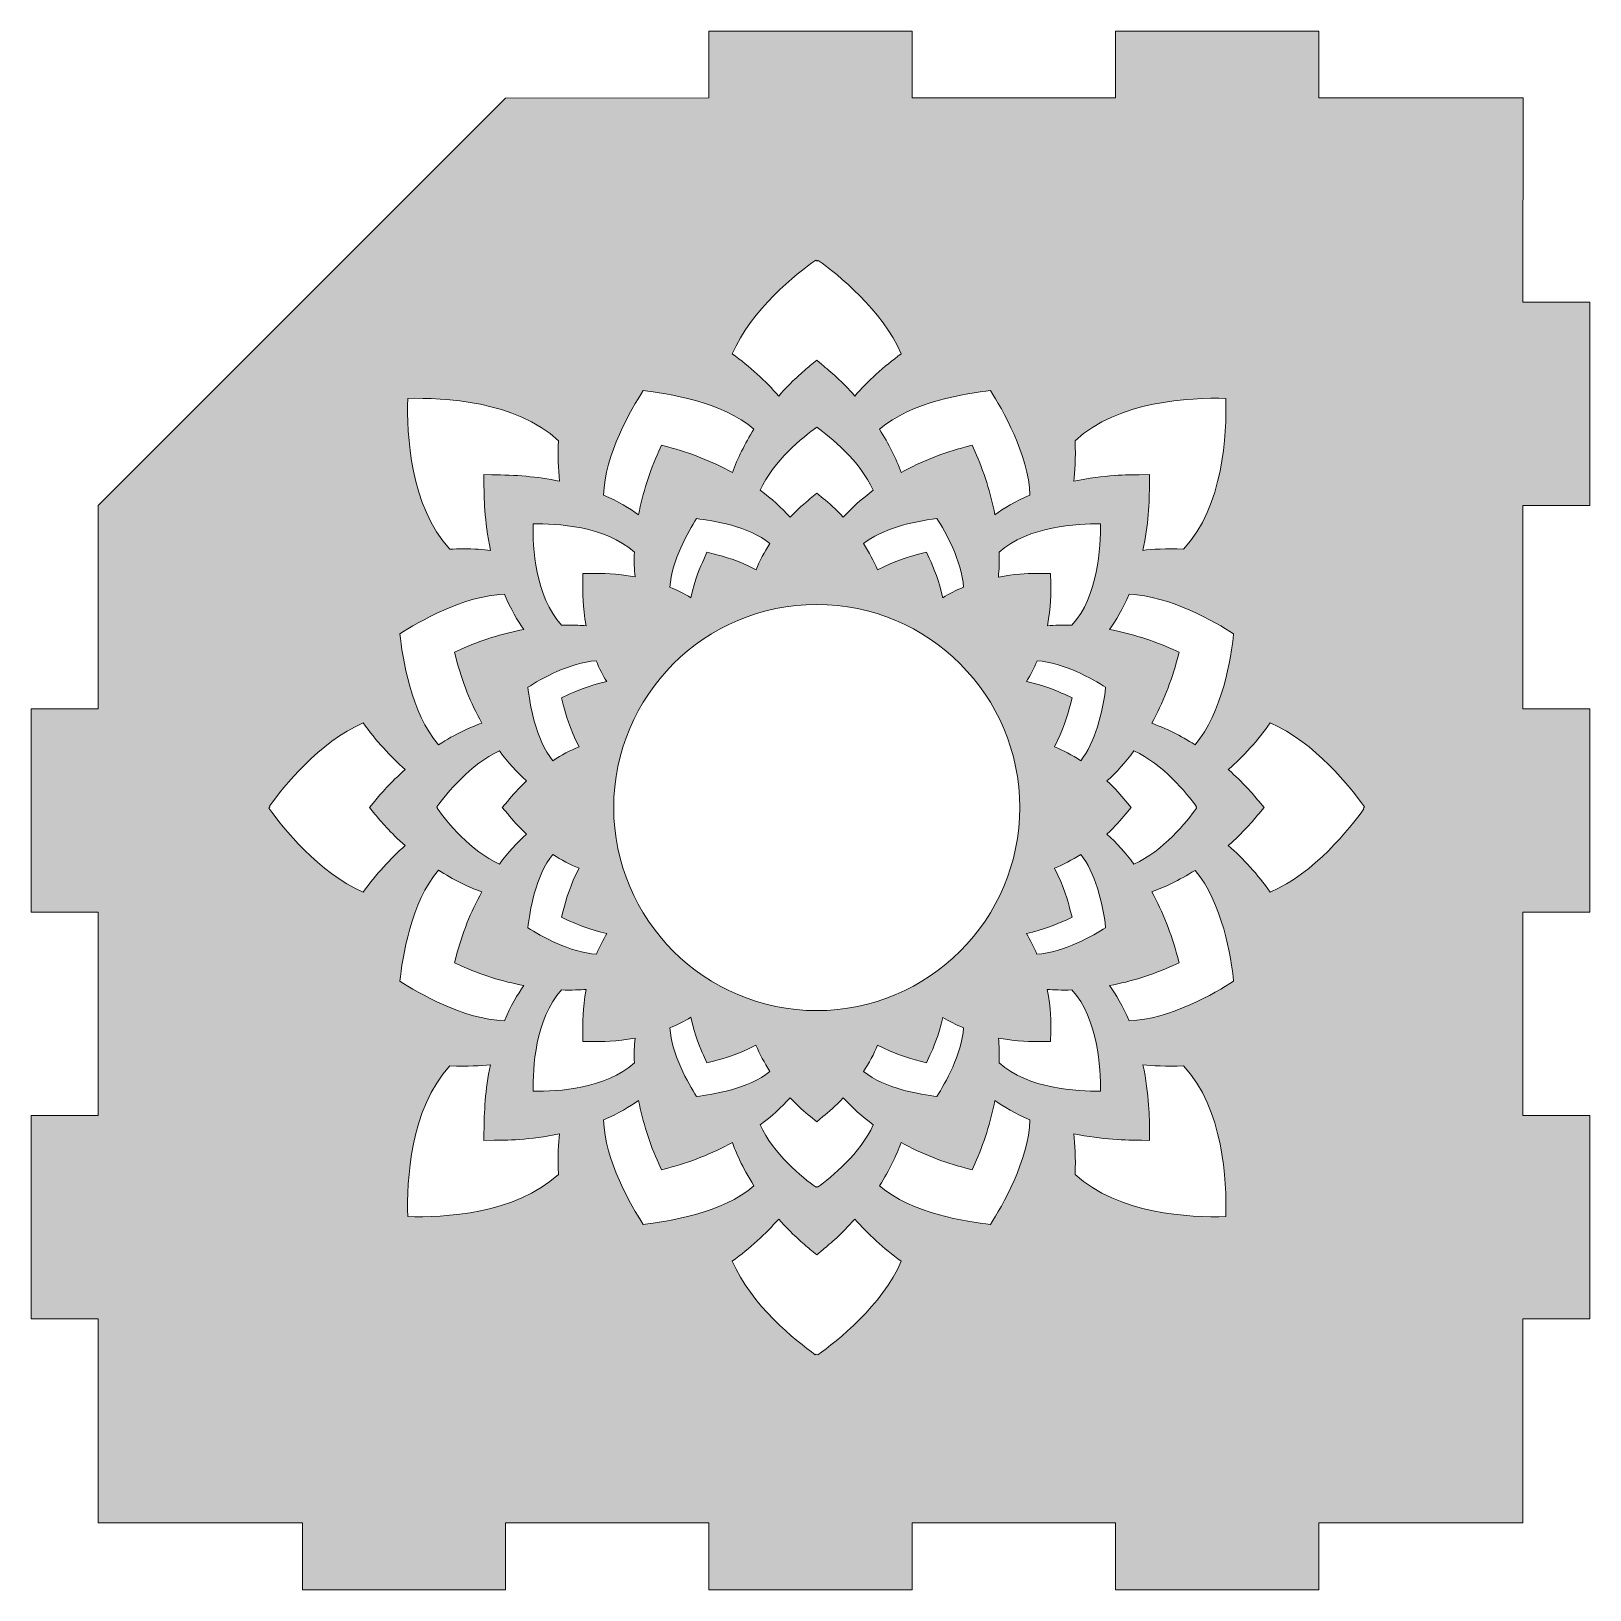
# Model space of a CAD drawing. Header units: inches. Extents: x 361 to 559, y 241 to 439.
import ezdxf

# ---------------------------------------------------------------- set-up
doc = ezdxf.new("R2010")
doc.units = ezdxf.units.IN
doc.header["$MEASUREMENT"] = 0
doc.layers.add('_U+0421_U+043B_U+043E_U+0439 1', color=7, linetype='Continuous')

msp = doc.modelspace()

# ---------------------------------------------------------------- hatches: boundary and pattern name
at = {"layer": '_U+0421_U+043B_U+043E_U+0439 1', "true_color": 0x1a1523}
h = msp.add_hatch(color=250, dxfattribs=at)
h.dxf.hatch_style = 2
h.paths.add_polyline_path([(559.03, 378.73), (559.03, 404.56), (550.54, 404.56), (550.55, 430.53), (524.59, 430.53), (524.59, 439.01), (498.77, 439.01), (498.77, 430.52), (472.94, 430.52), (472.94, 439.01), (447.12, 439.01), (447.12, 430.52), (421.29, 430.51), (369.52, 378.74), (369.52, 352.91), (361.02, 352.91), (361.02, 327.09), (369.52, 327.09), (369.52, 301.27), (361.02, 301.27), (361.02, 275.44), (369.52, 275.44), (369.52, 249.5), (395.47, 249.5), (395.47, 241), (421.29, 241), (421.29, 249.5), (447.12, 249.5), (447.12, 241), (472.94, 241), (472.94, 249.49), (498.76, 249.49), (498.76, 241), (524.59, 241), (524.59, 249.49), (550.52, 249.49), (550.52, 275.44), (559.03, 275.44), (559.03, 301.27), (550.53, 301.27), (550.53, 327.09), (559.03, 327.09), (559.03, 352.91), (550.53, 352.91), (550.54, 378.74), (559.03, 378.74)])
edge = h.paths.add_edge_path()
edge.add_spline(control_points=[(500.07, 341.2), (499.43, 341.97), (498.78, 342.76), (497.69, 343.75), (498.91, 344.85), (500.06, 346.13), (501.12, 347.57), (504.79, 345.93), (507.79, 342.22), (509.05, 340.48), (509.05, 340.48), (509.01, 340.41), (509.01, 340.41), (509.01, 340.41), (509.08, 340.31), (509.08, 340.31), (507.82, 338.58), (504.82, 334.84), (501.12, 333.19), (500.06, 334.63), (498.91, 335.91), (497.69, 337.01), (498.77, 338), (499.43, 338.79), (500.07, 339.56), (500.07, 339.56), (500.76, 340.38), (500.76, 340.38), (500.76, 340.38), (500.07, 341.2), (500.07, 341.2)], knot_values=[0, 0, 0, 0, 1, 1, 1, 2, 2, 2, 3, 3, 3, 4, 4, 4, 5, 5, 5, 6, 6, 6, 7, 7, 7, 8, 8, 8, 9, 9, 9, 10, 10, 10, 10], degree=3, periodic=1)
edge = h.paths.add_edge_path()
edge.add_spline(control_points=[(508.88, 348.36), (506.99, 349.54), (505.3, 350.39), (503.37, 351.09), (504.79, 353.67), (505.88, 356.43), (506.63, 359.3), (506.63, 359.3), (506.84, 360.11), (506.84, 360.11), (506.84, 360.11), (506.08, 360.45), (506.08, 360.45), (503.49, 361.63), (500.78, 362.48), (498.02, 363), (498.81, 364.12), (499.7, 365.6), (500.5, 367.47), (505.65, 367.31), (511.46, 363.93), (513.78, 362.44), (513.46, 359.51), (512.36, 352.36), (508.88, 348.36)], knot_values=[0, 0, 0, 0, 1, 1, 1, 2, 2, 2, 3, 3, 3, 4, 4, 4, 5, 5, 5, 6, 6, 6, 7, 7, 7, 8, 8, 8, 8], degree=3, periodic=1)
edge = h.paths.add_edge_path()
edge.add_spline(control_points=[(493.64, 386.98), (499.08, 392.04), (508.24, 392.48), (512.79, 392.35), (512.92, 387.8), (512.48, 378.64), (507.42, 373.2), (505.15, 373.3), (503.45, 373.18), (502.26, 373.05), (502.96, 376.29), (503.06, 379.07), (503.1, 381.66), (503.1, 381.66), (503.11, 382.67), (503.11, 382.67), (503.11, 382.67), (501.76, 382.66), (501.76, 382.66), (500.48, 382.65), (497.32, 382.65), (493.49, 381.82), (493.61, 382.99), (493.73, 384.69), (493.64, 386.98)], knot_values=[0, 0, 0, 0, 1, 1, 1, 2, 2, 2, 3, 3, 3, 4, 4, 4, 5, 5, 5, 6, 6, 6, 7, 7, 7, 8, 8, 8, 8], degree=3, periodic=1)
edge = h.paths.add_edge_path()
edge.add_spline(control_points=[(483.9, 311.1), (486.35, 310.62), (488.14, 310.64), (489.29, 310.66), (489.29, 310.66), (490.53, 310.67), (490.53, 310.67), (490.53, 310.67), (490.54, 311.91), (490.54, 311.91), (490.56, 313.05), (490.58, 314.85), (490.11, 317.28), (490.94, 317.21), (491.92, 317.16), (493.24, 317.21), (496.58, 313.52), (496.9, 307.24), (496.85, 304.35), (493.95, 304.31), (487.67, 304.61), (483.98, 307.96), (484.02, 309.11), (483.99, 310.08), (483.9, 311.1)], knot_values=[0, 0, 0, 0, 1, 1, 1, 2, 2, 2, 3, 3, 3, 4, 4, 4, 5, 5, 5, 6, 6, 6, 7, 7, 7, 8, 8, 8, 8], degree=3, periodic=1)
edge = h.paths.add_edge_path()
edge.add_spline(control_points=[(457.44, 303.51), (458.44, 302.41), (459.24, 301.75), (460.01, 301.11), (460.01, 301.11), (460.82, 300.44), (460.82, 300.44), (460.82, 300.44), (461.61, 301.11), (461.61, 301.11), (462.38, 301.75), (463.18, 302.4), (464.19, 303.51), (465.28, 302.29), (466.56, 301.14), (468, 300.08), (466.37, 296.43), (462.69, 293.44), (460.93, 292.16), (460.93, 292.16), (460.85, 292.22), (460.85, 292.22), (460.85, 292.22), (460.73, 292.13), (460.73, 292.13), (458.99, 293.39), (455.27, 296.4), (453.63, 300.08), (455.07, 301.14), (456.35, 302.29), (457.44, 303.51)], knot_values=[0, 0, 0, 0, 1, 1, 1, 2, 2, 2, 3, 3, 3, 4, 4, 4, 5, 5, 5, 6, 6, 6, 7, 7, 7, 8, 8, 8, 9, 9, 9, 10, 10, 10, 10], degree=3, periodic=1)
edge = h.paths.add_edge_path()
edge.add_spline(control_points=[(445.54, 303.68), (444.5, 305.32), (442.38, 309.03), (442.17, 312.39), (443.13, 312.79), (444.01, 313.23), (444.81, 313.73), (445.35, 311.3), (446.04, 309.78), (446.44, 308.9), (446.44, 308.9), (446.87, 307.95), (446.87, 307.95), (446.87, 307.95), (447.89, 308.21), (447.89, 308.21), (448.91, 308.47), (450.7, 308.93), (453.09, 310.18), (453.56, 309.08), (454.16, 307.95), (454.87, 306.84), (452.17, 304.66), (447.61, 303.91), (445.54, 303.68)], knot_values=[0, 0, 0, 0, 1, 1, 1, 2, 2, 2, 3, 3, 3, 4, 4, 4, 5, 5, 5, 6, 6, 6, 7, 7, 7, 8, 8, 8, 8], degree=3, periodic=1)
edge = h.paths.add_edge_path()
edge.add_spline(control_points=[(466.77, 306.84), (467.48, 307.94), (468.08, 309.07), (468.55, 310.18), (470.68, 309.06), (472.32, 308.58), (473.95, 308.16), (473.95, 308.16), (474.76, 307.95), (474.76, 307.95), (474.76, 307.95), (475.2, 308.91), (475.2, 308.91), (475.6, 309.8), (476.3, 311.33), (476.83, 313.72), (477.63, 313.23), (478.51, 312.79), (479.46, 312.4), (479.25, 309.04), (477.13, 305.32), (476.09, 303.68), (474.02, 303.91), (469.47, 304.65), (466.77, 306.84)], knot_values=[0, 0, 0, 0, 1, 1, 1, 2, 2, 2, 3, 3, 3, 4, 4, 4, 5, 5, 5, 6, 6, 6, 7, 7, 7, 8, 8, 8, 8], degree=3, periodic=1)
edge = h.paths.add_edge_path()
edge.add_spline(control_points=[(460.82, 314.58), (446.59, 314.58), (435.02, 326.15), (435.02, 340.38), (435.02, 354.61), (446.59, 366.18), (460.82, 366.18), (475.04, 366.18), (486.61, 354.61), (486.61, 340.38), (486.61, 326.15), (475.04, 314.58), (460.82, 314.58)], knot_values=[0, 0, 0, 0, 1, 1, 1, 2, 2, 2, 3, 3, 3, 4, 4, 4, 4], degree=3, periodic=1)
edge = h.paths.add_edge_path()
edge.add_spline(control_points=[(437.65, 307.96), (434.02, 304.65), (428, 304.28), (424.79, 304.35), (424.73, 307.24), (425.05, 313.52), (428.39, 317.21), (429.72, 317.16), (430.72, 317.21), (431.53, 317.28), (431.05, 314.77), (431.08, 312.93), (431.09, 311.87), (431.09, 311.87), (431.1, 310.67), (431.1, 310.67), (431.1, 310.67), (432.39, 310.65), (432.39, 310.65), (433.53, 310.64), (435.31, 310.62), (437.73, 311.09), (437.64, 310.08), (437.61, 309.11), (437.65, 307.96)], knot_values=[0, 0, 0, 0, 1, 1, 1, 2, 2, 2, 3, 3, 3, 4, 4, 4, 5, 5, 5, 6, 6, 6, 7, 7, 7, 8, 8, 8, 8], degree=3, periodic=1)
edge = h.paths.add_edge_path()
edge.add_spline(control_points=[(437.73, 369.67), (435.29, 370.15), (433.5, 370.12), (432.37, 370.11), (432.37, 370.11), (431.11, 370.09), (431.11, 370.09), (431.11, 370.09), (431.09, 368.85), (431.09, 368.85), (431.08, 367.78), (431.05, 365.93), (431.52, 363.47), (430.85, 363.53), (430.15, 363.56), (429.35, 363.56), (429.05, 363.56), (428.73, 363.56), (428.4, 363.54), (425.05, 367.23), (424.73, 373.51), (424.78, 376.41), (427.69, 376.48), (433.96, 376.16), (437.65, 372.8), (437.61, 371.65), (437.64, 370.68), (437.73, 369.67)], knot_values=[0, 0, 0, 0, 1, 1, 1, 2, 2, 2, 3, 3, 3, 4, 4, 4, 5, 5, 5, 6, 6, 6, 7, 7, 7, 8, 8, 8, 9, 9, 9, 9], degree=3, periodic=1)
edge = h.paths.add_edge_path()
edge.add_spline(control_points=[(432.8, 359.02), (433.2, 358.06), (433.64, 357.18), (434.14, 356.38), (431.73, 355.84), (430.19, 355.14), (429.3, 354.74), (429.3, 354.74), (428.38, 354.33), (428.38, 354.33), (428.38, 354.33), (428.65, 353.3), (428.65, 353.3), (428.91, 352.28), (429.37, 350.49), (430.62, 348.1), (429.52, 347.64), (428.39, 347.04), (427.28, 346.33), (425.1, 349.02), (424.35, 353.58), (424.11, 355.65), (425.75, 356.7), (429.44, 358.8), (432.8, 359.02)], knot_values=[0, 0, 0, 0, 1, 1, 1, 2, 2, 2, 3, 3, 3, 4, 4, 4, 5, 5, 5, 6, 6, 6, 7, 7, 7, 8, 8, 8, 8], degree=3, periodic=1)
edge = h.paths.add_edge_path()
edge.add_spline(control_points=[(427.28, 334.43), (428.38, 333.72), (429.51, 333.12), (430.62, 332.66), (429.5, 330.54), (429.02, 328.88), (428.59, 327.24), (428.59, 327.24), (428.38, 326.43), (428.38, 326.43), (428.38, 326.43), (429.15, 326.09), (429.15, 326.09), (430.51, 325.48), (432.02, 324.85), (434.16, 324.37), (433.66, 323.57), (433.22, 322.69), (432.83, 321.74), (429.47, 321.95), (425.76, 324.06), (424.11, 325.11), (424.35, 327.18), (425.1, 331.74), (427.28, 334.43)], knot_values=[0, 0, 0, 0, 1, 1, 1, 2, 2, 2, 3, 3, 3, 4, 4, 4, 5, 5, 5, 6, 6, 6, 7, 7, 7, 8, 8, 8, 8], degree=3, periodic=1)
edge = h.paths.add_edge_path()
edge.add_spline(control_points=[(464.19, 377.25), (463.19, 378.35), (462.39, 379.01), (461.62, 379.65), (461.62, 379.65), (460.82, 380.32), (460.82, 380.32), (460.82, 380.32), (460, 379.64), (460, 379.64), (459.23, 379), (458.44, 378.34), (457.44, 377.25), (456.35, 378.47), (455.07, 379.62), (453.63, 380.68), (455.29, 384.41), (459.09, 387.45), (460.82, 388.69), (462.51, 387.46), (466.33, 384.42), (468, 380.68), (466.56, 379.62), (465.29, 378.47), (464.19, 377.25)], knot_values=[0, 0, 0, 0, 1, 1, 1, 2, 2, 2, 3, 3, 3, 4, 4, 4, 5, 5, 5, 6, 6, 6, 7, 7, 7, 8, 8, 8, 8], degree=3, periodic=1)
edge = h.paths.add_edge_path()
edge.add_spline(control_points=[(476.09, 377.08), (477.14, 375.44), (479.26, 371.72), (479.46, 368.36), (478.51, 367.97), (477.63, 367.53), (476.83, 367.03), (476.35, 369.18), (475.72, 370.69), (475.11, 372.05), (475.11, 372.05), (474.76, 372.82), (474.76, 372.82), (474.76, 372.82), (473.74, 372.55), (473.74, 372.55), (472.73, 372.29), (470.94, 371.83), (468.54, 370.58), (468.08, 371.68), (467.47, 372.81), (466.76, 373.91), (469.03, 375.73), (472.88, 376.73), (476.09, 377.08)], knot_values=[0, 0, 0, 0, 1, 1, 1, 2, 2, 2, 3, 3, 3, 4, 4, 4, 5, 5, 5, 6, 6, 6, 7, 7, 7, 8, 8, 8, 8], degree=3, periodic=1)
edge = h.paths.add_edge_path()
edge.add_spline(control_points=[(454.87, 373.92), (454.16, 372.82), (453.57, 371.69), (453.1, 370.59), (450.79, 371.8), (449.04, 372.25), (447.83, 372.57), (447.83, 372.57), (446.87, 372.82), (446.87, 372.82), (446.87, 372.82), (446.46, 371.9), (446.46, 371.9), (446.05, 370.99), (445.35, 369.44), (444.81, 367.03), (444.01, 367.53), (443.13, 367.97), (442.17, 368.37), (442.38, 371.72), (444.5, 375.44), (445.54, 377.08), (447.62, 376.85), (452.17, 376.1), (454.87, 373.92)], knot_values=[0, 0, 0, 0, 1, 1, 1, 2, 2, 2, 3, 3, 3, 4, 4, 4, 5, 5, 5, 6, 6, 6, 7, 7, 7, 8, 8, 8, 8], degree=3, periodic=1)
edge = h.paths.add_edge_path()
edge.add_spline(control_points=[(483.98, 372.8), (487.67, 376.15), (493.95, 376.45), (496.85, 376.41), (496.9, 373.51), (496.58, 367.23), (493.24, 363.54), (492.03, 363.59), (491.05, 363.55), (490.12, 363.47), (490.58, 365.88), (490.56, 367.69), (490.54, 368.85), (490.54, 368.85), (490.53, 370.09), (490.53, 370.09), (490.53, 370.09), (489.28, 370.1), (489.28, 370.1), (489.08, 370.11), (488.85, 370.11), (488.6, 370.11), (487.51, 370.11), (485.92, 370.05), (483.9, 369.66), (483.98, 370.59), (484.02, 371.58), (483.98, 372.8)], knot_values=[0, 0, 0, 0, 1, 1, 1, 2, 2, 2, 3, 3, 3, 4, 4, 4, 5, 5, 5, 6, 6, 6, 7, 7, 7, 8, 8, 8, 9, 9, 9, 9], degree=3, periodic=1)
edge = h.paths.add_edge_path()
edge.add_spline(control_points=[(488.79, 321.74), (488.4, 322.69), (487.95, 323.57), (487.45, 324.37), (489.6, 324.85), (491.12, 325.48), (492.49, 326.09), (492.49, 326.09), (493.25, 326.43), (493.25, 326.43), (493.25, 326.43), (492.98, 327.47), (492.98, 327.47), (492.74, 328.41), (492.27, 330.25), (491.01, 332.66), (492.12, 333.12), (493.25, 333.72), (494.35, 334.43), (496.17, 332.17), (497.16, 328.31), (497.52, 325.11), (496.02, 324.16), (492.19, 321.95), (488.79, 321.74)], knot_values=[0, 0, 0, 0, 1, 1, 1, 2, 2, 2, 3, 3, 3, 4, 4, 4, 5, 5, 5, 6, 6, 6, 7, 7, 7, 8, 8, 8, 8], degree=3, periodic=1)
edge = h.paths.add_edge_path()
edge.add_spline(control_points=[(494.35, 346.33), (493.25, 347.04), (492.12, 347.64), (491.02, 348.1), (492.13, 350.23), (492.62, 351.88), (493.04, 353.52), (493.04, 353.52), (493.25, 354.33), (493.25, 354.33), (493.25, 354.33), (492.28, 354.76), (492.28, 354.76), (491.39, 355.17), (489.86, 355.86), (487.47, 356.39), (487.97, 357.2), (488.42, 358.08), (488.81, 359.02), (492.17, 358.81), (495.88, 356.7), (497.52, 355.65), (497.17, 352.45), (496.17, 348.6), (494.35, 346.33)], knot_values=[0, 0, 0, 0, 1, 1, 1, 2, 2, 2, 3, 3, 3, 4, 4, 4, 5, 5, 5, 6, 6, 6, 7, 7, 7, 8, 8, 8, 8], degree=3, periodic=1)
edge = h.paths.add_edge_path()
edge.add_spline(control_points=[(482.88, 393.34), (484.37, 391.02), (487.75, 385.2), (487.9, 380.07), (486.02, 379.26), (484.55, 378.37), (483.44, 377.58), (482.92, 380.36), (482.06, 383.06), (480.89, 385.65), (480.89, 385.65), (480.55, 386.4), (480.55, 386.4), (480.55, 386.4), (479.74, 386.19), (479.74, 386.19), (476.87, 385.45), (474.11, 384.36), (471.54, 382.94), (470.88, 384.76), (469.99, 386.55), (468.79, 388.44), (472.79, 391.92), (479.95, 393.02), (482.88, 393.34)], knot_values=[0, 0, 0, 0, 1, 1, 1, 2, 2, 2, 3, 3, 3, 4, 4, 4, 5, 5, 5, 6, 6, 6, 7, 7, 7, 8, 8, 8, 8], degree=3, periodic=1)
edge = h.paths.add_edge_path()
edge.add_spline(control_points=[(460.69, 409.93), (460.69, 409.93), (460.87, 409.81), (460.87, 409.81), (460.87, 409.81), (461, 409.89), (461, 409.89), (463.45, 408.13), (469.18, 403.58), (471.55, 398.01), (469.3, 396.37), (467.32, 394.58), (465.65, 392.66), (464, 394.55), (462.61, 395.71), (461.45, 396.67), (461.45, 396.67), (460.82, 397.2), (460.82, 397.2), (460.82, 397.2), (460, 396.52), (460, 396.52), (459.1, 395.77), (457.66, 394.58), (455.98, 392.66), (454.32, 394.58), (452.34, 396.37), (450.08, 398.01), (452.48, 403.62), (458.26, 408.19), (460.69, 409.93)], knot_values=[0, 0, 0, 0, 1, 1, 1, 2, 2, 2, 3, 3, 3, 4, 4, 4, 5, 5, 5, 6, 6, 6, 7, 7, 7, 8, 8, 8, 9, 9, 9, 10, 10, 10, 10], degree=3, periodic=1)
edge = h.paths.add_edge_path()
edge.add_spline(control_points=[(438.75, 393.34), (441.69, 393.02), (448.84, 391.92), (452.84, 388.44), (451.66, 386.57), (450.76, 384.75), (450.1, 382.94), (447.52, 384.36), (444.77, 385.45), (441.89, 386.19), (441.89, 386.19), (441.09, 386.4), (441.09, 386.4), (441.09, 386.4), (440.74, 385.64), (440.74, 385.64), (439.57, 383.06), (438.72, 380.35), (438.19, 377.58), (437.08, 378.37), (435.6, 379.26), (433.73, 380.07), (433.88, 385.21), (437.26, 391.02), (438.75, 393.34)], knot_values=[0, 0, 0, 0, 1, 1, 1, 2, 2, 2, 3, 3, 3, 4, 4, 4, 5, 5, 5, 6, 6, 6, 7, 7, 7, 8, 8, 8, 8], degree=3, periodic=1)
edge = h.paths.add_edge_path()
edge.add_spline(control_points=[(408.85, 392.35), (413.4, 392.47), (422.56, 392.04), (427.99, 386.98), (427.91, 385.01), (427.98, 383.5), (428.15, 381.82), (425.24, 382.45), (422.56, 382.62), (419.54, 382.66), (419.54, 382.66), (418.52, 382.68), (418.52, 382.68), (418.52, 382.68), (418.54, 381.36), (418.54, 381.36), (418.55, 380.05), (418.57, 376.81), (419.38, 373.05), (418.49, 373.15), (417.3, 373.24), (415.81, 373.24), (415.31, 373.24), (414.78, 373.23), (414.21, 373.2), (409.16, 378.64), (408.72, 387.8), (408.85, 392.35)], knot_values=[0, 0, 0, 0, 1, 1, 1, 2, 2, 2, 3, 3, 3, 4, 4, 4, 5, 5, 5, 6, 6, 6, 7, 7, 7, 8, 8, 8, 9, 9, 9, 9], degree=3, periodic=1)
edge = h.paths.add_edge_path()
edge.add_spline(control_points=[(421.56, 339.56), (422.2, 338.79), (422.86, 338), (423.95, 337.01), (422.73, 335.91), (421.57, 334.64), (420.51, 333.2), (416.85, 334.83), (413.85, 338.54), (412.58, 340.29), (412.58, 340.29), (412.62, 340.35), (412.62, 340.35), (412.62, 340.35), (412.56, 340.45), (412.56, 340.45), (413.82, 342.19), (416.83, 345.92), (420.51, 347.57), (421.57, 346.13), (422.72, 344.85), (423.95, 343.76), (422.86, 342.76), (422.2, 341.97), (421.56, 341.2), (421.56, 341.2), (420.87, 340.38), (420.87, 340.38), (420.87, 340.38), (421.56, 339.56), (421.56, 339.56)], knot_values=[0, 0, 0, 0, 1, 1, 1, 2, 2, 2, 3, 3, 3, 4, 4, 4, 5, 5, 5, 6, 6, 6, 7, 7, 7, 8, 8, 8, 9, 9, 9, 10, 10, 10, 10], degree=3, periodic=1)
edge = h.paths.add_edge_path()
edge.add_spline(control_points=[(415.55, 320.31), (418.14, 319.14), (420.85, 318.28), (423.62, 317.76), (422.82, 316.65), (421.93, 315.17), (421.13, 313.29), (415.99, 313.45), (410.18, 316.83), (407.85, 318.32), (408.17, 321.25), (409.27, 328.4), (412.76, 332.41), (414.64, 331.22), (416.42, 330.33), (418.26, 329.66), (416.84, 327.09), (415.75, 324.33), (415, 321.46), (415, 321.46), (414.79, 320.65), (414.79, 320.65), (414.79, 320.65), (415.55, 320.31), (415.55, 320.31)], knot_values=[0, 0, 0, 0, 1, 1, 1, 2, 2, 2, 3, 3, 3, 4, 4, 4, 5, 5, 5, 6, 6, 6, 7, 7, 7, 8, 8, 8, 8], degree=3, periodic=1)
edge = h.paths.add_edge_path()
edge.add_spline(control_points=[(421.13, 367.47), (421.94, 365.59), (422.82, 364.11), (423.61, 363), (420.85, 362.48), (418.14, 361.63), (415.55, 360.45), (415.55, 360.45), (414.79, 360.11), (414.79, 360.11), (414.79, 360.11), (415, 359.3), (415, 359.3), (415.75, 356.43), (416.84, 353.67), (418.26, 351.1), (416.73, 350.54), (414.99, 349.76), (412.76, 348.36), (409.28, 352.36), (408.17, 359.51), (407.85, 362.44), (410.18, 363.93), (416, 367.32), (421.13, 367.47)], knot_values=[0, 0, 0, 0, 1, 1, 1, 2, 2, 2, 3, 3, 3, 4, 4, 4, 5, 5, 5, 6, 6, 6, 7, 7, 7, 8, 8, 8, 8], degree=3, periodic=1)
edge = h.paths.add_edge_path()
edge.add_spline(control_points=[(391.3, 340.56), (393.06, 343.01), (397.61, 348.74), (403.19, 351.12), (404.83, 348.86), (406.62, 346.88), (408.54, 345.21), (406.62, 343.54), (405.43, 342.1), (404.67, 341.2), (404.67, 341.2), (403.99, 340.38), (403.99, 340.38), (403.99, 340.38), (404.68, 339.55), (404.68, 339.55), (405.43, 338.65), (406.62, 337.22), (408.53, 335.55), (406.62, 333.88), (404.83, 331.9), (403.19, 329.64), (397.55, 332.05), (392.97, 337.86), (391.23, 340.3), (391.23, 340.3), (391.35, 340.48), (391.35, 340.48), (391.35, 340.48), (391.3, 340.56), (391.3, 340.56)], knot_values=[0, 0, 0, 0, 1, 1, 1, 2, 2, 2, 3, 3, 3, 4, 4, 4, 5, 5, 5, 6, 6, 6, 7, 7, 7, 8, 8, 8, 9, 9, 9, 10, 10, 10, 10], degree=3, periodic=1)
edge = h.paths.add_edge_path()
edge.add_spline(control_points=[(427.99, 293.78), (422.55, 288.71), (413.4, 288.29), (408.85, 288.41), (408.72, 292.96), (409.16, 302.12), (414.22, 307.55), (416.49, 307.46), (418.12, 307.58), (419.37, 307.71), (418.67, 304.47), (418.57, 301.69), (418.54, 299.1), (418.54, 299.1), (418.52, 298.08), (418.52, 298.08), (418.52, 298.08), (419.85, 298.1), (419.85, 298.1), (421.15, 298.11), (424.38, 298.13), (428.15, 298.94), (428.02, 297.78), (427.9, 296.08), (427.99, 293.78)], knot_values=[0, 0, 0, 0, 1, 1, 1, 2, 2, 2, 3, 3, 3, 4, 4, 4, 5, 5, 5, 6, 6, 6, 7, 7, 7, 8, 8, 8, 8], degree=3, periodic=1)
edge = h.paths.add_edge_path()
edge.add_spline(control_points=[(433.73, 300.7), (435.61, 301.5), (437.09, 302.39), (438.19, 303.18), (438.72, 300.41), (439.57, 297.7), (440.74, 295.12), (440.74, 295.12), (441.09, 294.36), (441.09, 294.36), (441.09, 294.36), (441.89, 294.57), (441.89, 294.57), (444.77, 295.31), (447.52, 296.41), (450.1, 297.82), (450.53, 296.6), (451.31, 294.76), (452.84, 292.32), (448.84, 288.84), (441.69, 287.74), (438.75, 287.42), (437.26, 289.74), (433.88, 295.56), (433.73, 300.7)], knot_values=[0, 0, 0, 0, 1, 1, 1, 2, 2, 2, 3, 3, 3, 4, 4, 4, 5, 5, 5, 6, 6, 6, 7, 7, 7, 8, 8, 8, 8], degree=3, periodic=1)
edge = h.paths.add_edge_path()
edge.add_spline(control_points=[(460.94, 270.83), (460.94, 270.83), (460.76, 270.95), (460.76, 270.95), (460.76, 270.95), (460.63, 270.87), (460.63, 270.87), (458.18, 272.63), (452.46, 277.18), (450.08, 282.75), (452.34, 284.39), (454.32, 286.18), (455.98, 288.1), (457.66, 286.19), (459.09, 284.99), (460, 284.24), (460, 284.24), (460.82, 283.56), (460.82, 283.56), (460.82, 283.56), (461.64, 284.24), (461.64, 284.24), (462.54, 284.99), (463.97, 286.18), (465.65, 288.1), (467.31, 286.18), (469.29, 284.39), (471.55, 282.75), (469.16, 277.14), (463.39, 272.58), (460.94, 270.83)], knot_values=[0, 0, 0, 0, 1, 1, 1, 2, 2, 2, 3, 3, 3, 4, 4, 4, 5, 5, 5, 6, 6, 6, 7, 7, 7, 8, 8, 8, 9, 9, 9, 10, 10, 10, 10], degree=3, periodic=1)
edge = h.paths.add_edge_path()
edge.add_spline(control_points=[(482.88, 287.42), (479.95, 287.73), (472.8, 288.83), (468.79, 292.32), (470.12, 294.42), (470.89, 296.09), (471.53, 297.83), (474.1, 296.41), (476.86, 295.31), (479.74, 294.57), (479.74, 294.57), (480.55, 294.36), (480.55, 294.36), (480.55, 294.36), (480.89, 295.12), (480.89, 295.12), (482.06, 297.7), (482.92, 300.41), (483.44, 303.18), (484.55, 302.39), (486.03, 301.5), (487.9, 300.69), (487.75, 295.55), (484.37, 289.74), (482.88, 287.42)], knot_values=[0, 0, 0, 0, 1, 1, 1, 2, 2, 2, 3, 3, 3, 4, 4, 4, 5, 5, 5, 6, 6, 6, 7, 7, 7, 8, 8, 8, 8], degree=3, periodic=1)
edge = h.paths.add_edge_path()
edge.add_spline(control_points=[(512.79, 288.41), (508.23, 288.28), (499.08, 288.72), (493.64, 293.78), (493.73, 295.95), (493.63, 297.53), (493.48, 298.94), (497.09, 298.17), (500.24, 298.12), (502.09, 298.1), (502.09, 298.1), (503.11, 298.08), (503.11, 298.08), (503.11, 298.08), (503.09, 299.42), (503.09, 299.42), (503.09, 300.71), (503.07, 303.92), (502.25, 307.71), (503.48, 307.58), (505.14, 307.46), (507.42, 307.56), (512.48, 302.12), (512.92, 292.96), (512.79, 288.41)], knot_values=[0, 0, 0, 0, 1, 1, 1, 2, 2, 2, 3, 3, 3, 4, 4, 4, 5, 5, 5, 6, 6, 6, 7, 7, 7, 8, 8, 8, 8], degree=3, periodic=1)
edge = h.paths.add_edge_path()
edge.add_spline(control_points=[(500.5, 313.29), (499.7, 315.17), (498.81, 316.65), (498.02, 317.76), (500.79, 318.28), (503.49, 319.14), (506.08, 320.31), (506.08, 320.31), (506.84, 320.65), (506.84, 320.65), (506.84, 320.65), (506.63, 321.46), (506.63, 321.46), (505.88, 324.33), (504.79, 327.09), (503.37, 329.67), (505.07, 330.28), (506.76, 331.07), (508.88, 332.4), (512.36, 328.4), (513.46, 321.25), (513.78, 318.32), (511.46, 316.82), (505.64, 313.44), (500.5, 313.29)], knot_values=[0, 0, 0, 0, 1, 1, 1, 2, 2, 2, 3, 3, 3, 4, 4, 4, 5, 5, 5, 6, 6, 6, 7, 7, 7, 8, 8, 8, 8], degree=3, periodic=1)
edge = h.paths.add_edge_path()
edge.add_spline(control_points=[(530.33, 340.37), (530.33, 340.37), (530.28, 340.29), (530.28, 340.29), (530.28, 340.29), (530.33, 340.21), (530.33, 340.21), (528.58, 337.76), (524.02, 332.02), (518.44, 329.64), (516.81, 331.9), (515.02, 333.88), (513.1, 335.55), (515.01, 337.22), (516.21, 338.66), (516.96, 339.57), (516.96, 339.57), (517.64, 340.38), (517.64, 340.38), (517.64, 340.38), (516.96, 341.2), (516.96, 341.2), (516.21, 342.11), (515.01, 343.54), (513.1, 345.21), (515.02, 346.88), (516.81, 348.86), (518.44, 351.12), (524.08, 348.72), (528.65, 342.91), (530.39, 340.47), (530.39, 340.47), (530.33, 340.37), (530.33, 340.37), (530.33, 340.37), (530.33, 340.37), (530.33, 340.37)], knot_values=[0, 0, 0, 0, 1, 1, 1, 2, 2, 2, 3, 3, 3, 4, 4, 4, 5, 5, 5, 6, 6, 6, 7, 7, 7, 8, 8, 8, 9, 9, 9, 10, 10, 10, 11, 11, 11, 12, 12, 12, 12], degree=3, periodic=1)

# ---------------------------------------------------------------- linework, layer by layer
at = {"layer": '_U+0421_U+043B_U+043E_U+0439 1', "lineweight": 0}
msp.add_lwpolyline([(559.03, 378.73), (559.03, 404.56), (550.54, 404.56), (550.55, 430.53), (524.59, 430.53), (524.59, 439.01), (498.77, 439.01), (498.77, 430.52), (472.94, 430.52), (472.94, 439.01), (447.12, 439.01), (447.12, 430.52), (421.29, 430.51), (369.52, 378.74), (369.52, 352.91), (361.02, 352.91), (361.02, 327.09), (369.52, 327.09), (369.52, 301.27), (361.02, 301.27), (361.02, 275.44), (369.52, 275.44), (369.52, 249.5), (395.47, 249.5), (395.47, 241), (421.29, 241), (421.29, 249.5), (447.12, 249.5), (447.12, 241), (472.94, 241), (472.94, 249.49), (498.76, 249.49), (498.76, 241), (524.59, 241), (524.59, 249.49), (550.52, 249.49), (550.52, 275.44), (559.03, 275.44), (559.03, 301.27), (550.53, 301.27), (550.53, 327.09), (559.03, 327.09), (559.03, 352.91), (550.53, 352.91), (550.54, 378.74), (559.03, 378.74), (559.03, 378.73)], dxfattribs=at)
for points, knots in [([(460.69, 409.93), (460.69, 409.93), (460.87, 409.81), (460.87, 409.81), (460.87, 409.81), (461, 409.89), (461, 409.89), (463.45, 408.13), (469.18, 403.58), (471.55, 398.01), (469.3, 396.37), (467.32, 394.58), (465.65, 392.66), (464, 394.55), (462.61, 395.71), (461.45, 396.67), (461.45, 396.67), (460.82, 397.2), (460.82, 397.2), (460.82, 397.2), (460, 396.52), (460, 396.52), (459.1, 395.77), (457.66, 394.58), (455.98, 392.66), (454.32, 394.58), (452.34, 396.37), (450.08, 398.01), (452.48, 403.62), (458.26, 408.19), (460.69, 409.93)], [0, 0, 0, 0, 1, 1, 1, 2, 2, 2, 3, 3, 3, 4, 4, 4, 5, 5, 5, 6, 6, 6, 7, 7, 7, 8, 8, 8, 9, 9, 9, 10, 10, 10, 10]), ([(408.85, 392.35), (413.4, 392.47), (422.56, 392.04), (427.99, 386.98), (427.91, 385.01), (427.98, 383.5), (428.15, 381.82), (425.24, 382.45), (422.56, 382.62), (419.54, 382.66), (419.54, 382.66), (418.52, 382.68), (418.52, 382.68), (418.52, 382.68), (418.54, 381.36), (418.54, 381.36), (418.55, 380.05), (418.57, 376.81), (419.38, 373.05), (418.49, 373.15), (417.3, 373.24), (415.81, 373.24), (415.31, 373.24), (414.78, 373.23), (414.21, 373.2), (409.16, 378.64), (408.72, 387.8), (408.85, 392.35)], [0, 0, 0, 0, 1, 1, 1, 2, 2, 2, 3, 3, 3, 4, 4, 4, 5, 5, 5, 6, 6, 6, 7, 7, 7, 8, 8, 8, 9, 9, 9, 9]), ([(438.75, 393.34), (441.69, 393.02), (448.84, 391.92), (452.84, 388.44), (451.66, 386.57), (450.76, 384.75), (450.1, 382.94), (447.52, 384.36), (444.77, 385.45), (441.89, 386.19), (441.89, 386.19), (441.09, 386.4), (441.09, 386.4), (441.09, 386.4), (440.74, 385.64), (440.74, 385.64), (439.57, 383.06), (438.72, 380.35), (438.19, 377.58), (437.08, 378.37), (435.6, 379.26), (433.73, 380.07), (433.88, 385.21), (437.26, 391.02), (438.75, 393.34)], [0, 0, 0, 0, 1, 1, 1, 2, 2, 2, 3, 3, 3, 4, 4, 4, 5, 5, 5, 6, 6, 6, 7, 7, 7, 8, 8, 8, 8]), ([(482.88, 393.34), (484.37, 391.02), (487.75, 385.2), (487.9, 380.07), (486.02, 379.26), (484.55, 378.37), (483.44, 377.58), (482.92, 380.36), (482.06, 383.06), (480.89, 385.65), (480.89, 385.65), (480.55, 386.4), (480.55, 386.4), (480.55, 386.4), (479.74, 386.19), (479.74, 386.19), (476.87, 385.45), (474.11, 384.36), (471.54, 382.94), (470.88, 384.76), (469.99, 386.55), (468.79, 388.44), (472.79, 391.92), (479.95, 393.02), (482.88, 393.34)], [0, 0, 0, 0, 1, 1, 1, 2, 2, 2, 3, 3, 3, 4, 4, 4, 5, 5, 5, 6, 6, 6, 7, 7, 7, 8, 8, 8, 8]), ([(493.64, 386.98), (499.08, 392.04), (508.24, 392.48), (512.79, 392.35), (512.92, 387.8), (512.48, 378.64), (507.42, 373.2), (505.15, 373.3), (503.45, 373.18), (502.26, 373.05), (502.96, 376.29), (503.06, 379.07), (503.1, 381.66), (503.1, 381.66), (503.11, 382.67), (503.11, 382.67), (503.11, 382.67), (501.76, 382.66), (501.76, 382.66), (500.48, 382.65), (497.32, 382.65), (493.49, 381.82), (493.61, 382.99), (493.73, 384.69), (493.64, 386.98)], [0, 0, 0, 0, 1, 1, 1, 2, 2, 2, 3, 3, 3, 4, 4, 4, 5, 5, 5, 6, 6, 6, 7, 7, 7, 8, 8, 8, 8]), ([(464.19, 377.25), (463.19, 378.35), (462.39, 379.01), (461.62, 379.65), (461.62, 379.65), (460.82, 380.32), (460.82, 380.32), (460.82, 380.32), (460, 379.64), (460, 379.64), (459.23, 379), (458.44, 378.34), (457.44, 377.25), (456.35, 378.47), (455.07, 379.62), (453.63, 380.68), (455.29, 384.41), (459.09, 387.45), (460.82, 388.69), (462.51, 387.46), (466.33, 384.42), (468, 380.68), (466.56, 379.62), (465.29, 378.47), (464.19, 377.25)], [0, 0, 0, 0, 1, 1, 1, 2, 2, 2, 3, 3, 3, 4, 4, 4, 5, 5, 5, 6, 6, 6, 7, 7, 7, 8, 8, 8, 8]), ([(437.73, 369.67), (435.29, 370.15), (433.5, 370.12), (432.37, 370.11), (432.37, 370.11), (431.11, 370.09), (431.11, 370.09), (431.11, 370.09), (431.09, 368.85), (431.09, 368.85), (431.08, 367.78), (431.05, 365.93), (431.52, 363.47), (430.85, 363.53), (430.15, 363.56), (429.35, 363.56), (429.05, 363.56), (428.73, 363.56), (428.4, 363.54), (425.05, 367.23), (424.73, 373.51), (424.78, 376.41), (427.69, 376.48), (433.96, 376.16), (437.65, 372.8), (437.61, 371.65), (437.64, 370.68), (437.73, 369.67)], [0, 0, 0, 0, 1, 1, 1, 2, 2, 2, 3, 3, 3, 4, 4, 4, 5, 5, 5, 6, 6, 6, 7, 7, 7, 8, 8, 8, 9, 9, 9, 9]), ([(454.87, 373.92), (454.16, 372.82), (453.57, 371.69), (453.1, 370.59), (450.79, 371.8), (449.04, 372.25), (447.83, 372.57), (447.83, 372.57), (446.87, 372.82), (446.87, 372.82), (446.87, 372.82), (446.46, 371.9), (446.46, 371.9), (446.05, 370.99), (445.35, 369.44), (444.81, 367.03), (444.01, 367.53), (443.13, 367.97), (442.17, 368.37), (442.38, 371.72), (444.5, 375.44), (445.54, 377.08), (447.62, 376.85), (452.17, 376.1), (454.87, 373.92)], [0, 0, 0, 0, 1, 1, 1, 2, 2, 2, 3, 3, 3, 4, 4, 4, 5, 5, 5, 6, 6, 6, 7, 7, 7, 8, 8, 8, 8]), ([(476.09, 377.08), (477.14, 375.44), (479.26, 371.72), (479.46, 368.36), (478.51, 367.97), (477.63, 367.53), (476.83, 367.03), (476.35, 369.18), (475.72, 370.69), (475.11, 372.05), (475.11, 372.05), (474.76, 372.82), (474.76, 372.82), (474.76, 372.82), (473.74, 372.55), (473.74, 372.55), (472.73, 372.29), (470.94, 371.83), (468.54, 370.58), (468.08, 371.68), (467.47, 372.81), (466.76, 373.91), (469.03, 375.73), (472.88, 376.73), (476.09, 377.08)], [0, 0, 0, 0, 1, 1, 1, 2, 2, 2, 3, 3, 3, 4, 4, 4, 5, 5, 5, 6, 6, 6, 7, 7, 7, 8, 8, 8, 8]), ([(483.98, 372.8), (487.67, 376.15), (493.95, 376.45), (496.85, 376.41), (496.9, 373.51), (496.58, 367.23), (493.24, 363.54), (492.03, 363.59), (491.05, 363.55), (490.12, 363.47), (490.58, 365.88), (490.56, 367.69), (490.54, 368.85), (490.54, 368.85), (490.53, 370.09), (490.53, 370.09), (490.53, 370.09), (489.28, 370.1), (489.28, 370.1), (489.08, 370.11), (488.85, 370.11), (488.6, 370.11), (487.51, 370.11), (485.92, 370.05), (483.9, 369.66), (483.98, 370.59), (484.02, 371.58), (483.98, 372.8)], [0, 0, 0, 0, 1, 1, 1, 2, 2, 2, 3, 3, 3, 4, 4, 4, 5, 5, 5, 6, 6, 6, 7, 7, 7, 8, 8, 8, 9, 9, 9, 9]), ([(421.13, 367.47), (421.94, 365.59), (422.82, 364.11), (423.61, 363), (420.85, 362.48), (418.14, 361.63), (415.55, 360.45), (415.55, 360.45), (414.79, 360.11), (414.79, 360.11), (414.79, 360.11), (415, 359.3), (415, 359.3), (415.75, 356.43), (416.84, 353.67), (418.26, 351.1), (416.73, 350.54), (414.99, 349.76), (412.76, 348.36), (409.28, 352.36), (408.17, 359.51), (407.85, 362.44), (410.18, 363.93), (416, 367.32), (421.13, 367.47)], [0, 0, 0, 0, 1, 1, 1, 2, 2, 2, 3, 3, 3, 4, 4, 4, 5, 5, 5, 6, 6, 6, 7, 7, 7, 8, 8, 8, 8]), ([(508.88, 348.36), (506.99, 349.54), (505.3, 350.39), (503.37, 351.09), (504.79, 353.67), (505.88, 356.43), (506.63, 359.3), (506.63, 359.3), (506.84, 360.11), (506.84, 360.11), (506.84, 360.11), (506.08, 360.45), (506.08, 360.45), (503.49, 361.63), (500.78, 362.48), (498.02, 363), (498.81, 364.12), (499.7, 365.6), (500.5, 367.47), (505.65, 367.31), (511.46, 363.93), (513.78, 362.44), (513.46, 359.51), (512.36, 352.36), (508.88, 348.36)], [0, 0, 0, 0, 1, 1, 1, 2, 2, 2, 3, 3, 3, 4, 4, 4, 5, 5, 5, 6, 6, 6, 7, 7, 7, 8, 8, 8, 8]), ([(460.82, 314.58), (446.59, 314.58), (435.02, 326.15), (435.02, 340.38), (435.02, 354.61), (446.59, 366.18), (460.82, 366.18), (475.04, 366.18), (486.61, 354.61), (486.61, 340.38), (486.61, 326.15), (475.04, 314.58), (460.82, 314.58)], [0, 0, 0, 0, 1, 1, 1, 2, 2, 2, 3, 3, 3, 4, 4, 4, 4]), ([(432.8, 359.02), (433.2, 358.06), (433.64, 357.18), (434.14, 356.38), (431.73, 355.84), (430.19, 355.14), (429.3, 354.74), (429.3, 354.74), (428.38, 354.33), (428.38, 354.33), (428.38, 354.33), (428.65, 353.3), (428.65, 353.3), (428.91, 352.28), (429.37, 350.49), (430.62, 348.1), (429.52, 347.64), (428.39, 347.04), (427.28, 346.33), (425.1, 349.02), (424.35, 353.58), (424.11, 355.65), (425.75, 356.7), (429.44, 358.8), (432.8, 359.02)], [0, 0, 0, 0, 1, 1, 1, 2, 2, 2, 3, 3, 3, 4, 4, 4, 5, 5, 5, 6, 6, 6, 7, 7, 7, 8, 8, 8, 8]), ([(494.35, 346.33), (493.25, 347.04), (492.12, 347.64), (491.02, 348.1), (492.13, 350.23), (492.62, 351.88), (493.04, 353.52), (493.04, 353.52), (493.25, 354.33), (493.25, 354.33), (493.25, 354.33), (492.28, 354.76), (492.28, 354.76), (491.39, 355.17), (489.86, 355.86), (487.47, 356.39), (487.97, 357.2), (488.42, 358.08), (488.81, 359.02), (492.17, 358.81), (495.88, 356.7), (497.52, 355.65), (497.17, 352.45), (496.17, 348.6), (494.35, 346.33)], [0, 0, 0, 0, 1, 1, 1, 2, 2, 2, 3, 3, 3, 4, 4, 4, 5, 5, 5, 6, 6, 6, 7, 7, 7, 8, 8, 8, 8]), ([(391.3, 340.56), (393.06, 343.01), (397.61, 348.74), (403.19, 351.12), (404.83, 348.86), (406.62, 346.88), (408.54, 345.21), (406.62, 343.54), (405.43, 342.1), (404.67, 341.2), (404.67, 341.2), (403.99, 340.38), (403.99, 340.38), (403.99, 340.38), (404.68, 339.55), (404.68, 339.55), (405.43, 338.65), (406.62, 337.22), (408.53, 335.55), (406.62, 333.88), (404.83, 331.9), (403.19, 329.64), (397.55, 332.05), (392.97, 337.86), (391.23, 340.3), (391.23, 340.3), (391.35, 340.48), (391.35, 340.48), (391.35, 340.48), (391.3, 340.56), (391.3, 340.56)], [0, 0, 0, 0, 1, 1, 1, 2, 2, 2, 3, 3, 3, 4, 4, 4, 5, 5, 5, 6, 6, 6, 7, 7, 7, 8, 8, 8, 9, 9, 9, 10, 10, 10, 10]), ([(530.33, 340.37), (530.33, 340.37), (530.28, 340.29), (530.28, 340.29), (530.28, 340.29), (530.33, 340.21), (530.33, 340.21), (528.58, 337.76), (524.02, 332.02), (518.44, 329.64), (516.81, 331.9), (515.02, 333.88), (513.1, 335.55), (515.01, 337.22), (516.21, 338.66), (516.96, 339.57), (516.96, 339.57), (517.64, 340.38), (517.64, 340.38), (517.64, 340.38), (516.96, 341.2), (516.96, 341.2), (516.21, 342.11), (515.01, 343.54), (513.1, 345.21), (515.02, 346.88), (516.81, 348.86), (518.44, 351.12), (524.08, 348.72), (528.65, 342.91), (530.39, 340.47), (530.39, 340.47), (530.33, 340.37), (530.33, 340.37), (530.33, 340.37), (530.33, 340.37), (530.33, 340.37)], [0, 0, 0, 0, 1, 1, 1, 2, 2, 2, 3, 3, 3, 4, 4, 4, 5, 5, 5, 6, 6, 6, 7, 7, 7, 8, 8, 8, 9, 9, 9, 10, 10, 10, 11, 11, 11, 12, 12, 12, 12]), ([(421.56, 339.56), (422.2, 338.79), (422.86, 338), (423.95, 337.01), (422.73, 335.91), (421.57, 334.64), (420.51, 333.2), (416.85, 334.83), (413.85, 338.54), (412.58, 340.29), (412.58, 340.29), (412.62, 340.35), (412.62, 340.35), (412.62, 340.35), (412.56, 340.45), (412.56, 340.45), (413.82, 342.19), (416.83, 345.92), (420.51, 347.57), (421.57, 346.13), (422.72, 344.85), (423.95, 343.76), (422.86, 342.76), (422.2, 341.97), (421.56, 341.2), (421.56, 341.2), (420.87, 340.38), (420.87, 340.38), (420.87, 340.38), (421.56, 339.56), (421.56, 339.56)], [0, 0, 0, 0, 1, 1, 1, 2, 2, 2, 3, 3, 3, 4, 4, 4, 5, 5, 5, 6, 6, 6, 7, 7, 7, 8, 8, 8, 9, 9, 9, 10, 10, 10, 10]), ([(500.07, 341.2), (499.43, 341.97), (498.78, 342.76), (497.69, 343.75), (498.91, 344.85), (500.06, 346.13), (501.12, 347.57), (504.79, 345.93), (507.79, 342.22), (509.05, 340.48), (509.05, 340.48), (509.01, 340.41), (509.01, 340.41), (509.01, 340.41), (509.08, 340.31), (509.08, 340.31), (507.82, 338.58), (504.82, 334.84), (501.12, 333.19), (500.06, 334.63), (498.91, 335.91), (497.69, 337.01), (498.77, 338), (499.43, 338.79), (500.07, 339.56), (500.07, 339.56), (500.76, 340.38), (500.76, 340.38), (500.76, 340.38), (500.07, 341.2), (500.07, 341.2)], [0, 0, 0, 0, 1, 1, 1, 2, 2, 2, 3, 3, 3, 4, 4, 4, 5, 5, 5, 6, 6, 6, 7, 7, 7, 8, 8, 8, 9, 9, 9, 10, 10, 10, 10]), ([(427.28, 334.43), (428.38, 333.72), (429.51, 333.12), (430.62, 332.66), (429.5, 330.54), (429.02, 328.88), (428.59, 327.24), (428.59, 327.24), (428.38, 326.43), (428.38, 326.43), (428.38, 326.43), (429.15, 326.09), (429.15, 326.09), (430.51, 325.48), (432.02, 324.85), (434.16, 324.37), (433.66, 323.57), (433.22, 322.69), (432.83, 321.74), (429.47, 321.95), (425.76, 324.06), (424.11, 325.11), (424.35, 327.18), (425.1, 331.74), (427.28, 334.43)], [0, 0, 0, 0, 1, 1, 1, 2, 2, 2, 3, 3, 3, 4, 4, 4, 5, 5, 5, 6, 6, 6, 7, 7, 7, 8, 8, 8, 8]), ([(488.79, 321.74), (488.4, 322.69), (487.95, 323.57), (487.45, 324.37), (489.6, 324.85), (491.12, 325.48), (492.49, 326.09), (492.49, 326.09), (493.25, 326.43), (493.25, 326.43), (493.25, 326.43), (492.98, 327.47), (492.98, 327.47), (492.74, 328.41), (492.27, 330.25), (491.01, 332.66), (492.12, 333.12), (493.25, 333.72), (494.35, 334.43), (496.17, 332.17), (497.16, 328.31), (497.52, 325.11), (496.02, 324.16), (492.19, 321.95), (488.79, 321.74)], [0, 0, 0, 0, 1, 1, 1, 2, 2, 2, 3, 3, 3, 4, 4, 4, 5, 5, 5, 6, 6, 6, 7, 7, 7, 8, 8, 8, 8]), ([(415.55, 320.31), (418.14, 319.14), (420.85, 318.28), (423.62, 317.76), (422.82, 316.65), (421.93, 315.17), (421.13, 313.29), (415.99, 313.45), (410.18, 316.83), (407.85, 318.32), (408.17, 321.25), (409.27, 328.4), (412.76, 332.41), (414.64, 331.22), (416.42, 330.33), (418.26, 329.66), (416.84, 327.09), (415.75, 324.33), (415, 321.46), (415, 321.46), (414.79, 320.65), (414.79, 320.65), (414.79, 320.65), (415.55, 320.31), (415.55, 320.31)], [0, 0, 0, 0, 1, 1, 1, 2, 2, 2, 3, 3, 3, 4, 4, 4, 5, 5, 5, 6, 6, 6, 7, 7, 7, 8, 8, 8, 8]), ([(500.5, 313.29), (499.7, 315.17), (498.81, 316.65), (498.02, 317.76), (500.79, 318.28), (503.49, 319.14), (506.08, 320.31), (506.08, 320.31), (506.84, 320.65), (506.84, 320.65), (506.84, 320.65), (506.63, 321.46), (506.63, 321.46), (505.88, 324.33), (504.79, 327.09), (503.37, 329.67), (505.07, 330.28), (506.76, 331.07), (508.88, 332.4), (512.36, 328.4), (513.46, 321.25), (513.78, 318.32), (511.46, 316.82), (505.64, 313.44), (500.5, 313.29)], [0, 0, 0, 0, 1, 1, 1, 2, 2, 2, 3, 3, 3, 4, 4, 4, 5, 5, 5, 6, 6, 6, 7, 7, 7, 8, 8, 8, 8]), ([(437.65, 307.96), (434.02, 304.65), (428, 304.28), (424.79, 304.35), (424.73, 307.24), (425.05, 313.52), (428.39, 317.21), (429.72, 317.16), (430.72, 317.21), (431.53, 317.28), (431.05, 314.77), (431.08, 312.93), (431.09, 311.87), (431.09, 311.87), (431.1, 310.67), (431.1, 310.67), (431.1, 310.67), (432.39, 310.65), (432.39, 310.65), (433.53, 310.64), (435.31, 310.62), (437.73, 311.09), (437.64, 310.08), (437.61, 309.11), (437.65, 307.96)], [0, 0, 0, 0, 1, 1, 1, 2, 2, 2, 3, 3, 3, 4, 4, 4, 5, 5, 5, 6, 6, 6, 7, 7, 7, 8, 8, 8, 8]), ([(483.9, 311.1), (486.35, 310.62), (488.14, 310.64), (489.29, 310.66), (489.29, 310.66), (490.53, 310.67), (490.53, 310.67), (490.53, 310.67), (490.54, 311.91), (490.54, 311.91), (490.56, 313.05), (490.58, 314.85), (490.11, 317.28), (490.94, 317.21), (491.92, 317.16), (493.24, 317.21), (496.58, 313.52), (496.9, 307.24), (496.85, 304.35), (493.95, 304.31), (487.67, 304.61), (483.98, 307.96), (484.02, 309.11), (483.99, 310.08), (483.9, 311.1)], [0, 0, 0, 0, 1, 1, 1, 2, 2, 2, 3, 3, 3, 4, 4, 4, 5, 5, 5, 6, 6, 6, 7, 7, 7, 8, 8, 8, 8]), ([(445.54, 303.68), (444.5, 305.32), (442.38, 309.03), (442.17, 312.39), (443.13, 312.79), (444.01, 313.23), (444.81, 313.73), (445.35, 311.3), (446.04, 309.78), (446.44, 308.9), (446.44, 308.9), (446.87, 307.95), (446.87, 307.95), (446.87, 307.95), (447.89, 308.21), (447.89, 308.21), (448.91, 308.47), (450.7, 308.93), (453.09, 310.18), (453.56, 309.08), (454.16, 307.95), (454.87, 306.84), (452.17, 304.66), (447.61, 303.91), (445.54, 303.68)], [0, 0, 0, 0, 1, 1, 1, 2, 2, 2, 3, 3, 3, 4, 4, 4, 5, 5, 5, 6, 6, 6, 7, 7, 7, 8, 8, 8, 8]), ([(466.77, 306.84), (467.48, 307.94), (468.08, 309.07), (468.55, 310.18), (470.68, 309.06), (472.32, 308.58), (473.95, 308.16), (473.95, 308.16), (474.76, 307.95), (474.76, 307.95), (474.76, 307.95), (475.2, 308.91), (475.2, 308.91), (475.6, 309.8), (476.3, 311.33), (476.83, 313.72), (477.63, 313.23), (478.51, 312.79), (479.46, 312.4), (479.25, 309.04), (477.13, 305.32), (476.09, 303.68), (474.02, 303.91), (469.47, 304.65), (466.77, 306.84)], [0, 0, 0, 0, 1, 1, 1, 2, 2, 2, 3, 3, 3, 4, 4, 4, 5, 5, 5, 6, 6, 6, 7, 7, 7, 8, 8, 8, 8]), ([(427.99, 293.78), (422.55, 288.71), (413.4, 288.29), (408.85, 288.41), (408.72, 292.96), (409.16, 302.12), (414.22, 307.55), (416.49, 307.46), (418.12, 307.58), (419.37, 307.71), (418.67, 304.47), (418.57, 301.69), (418.54, 299.1), (418.54, 299.1), (418.52, 298.08), (418.52, 298.08), (418.52, 298.08), (419.85, 298.1), (419.85, 298.1), (421.15, 298.11), (424.38, 298.13), (428.15, 298.94), (428.02, 297.78), (427.9, 296.08), (427.99, 293.78)], [0, 0, 0, 0, 1, 1, 1, 2, 2, 2, 3, 3, 3, 4, 4, 4, 5, 5, 5, 6, 6, 6, 7, 7, 7, 8, 8, 8, 8]), ([(512.79, 288.41), (508.23, 288.28), (499.08, 288.72), (493.64, 293.78), (493.73, 295.95), (493.63, 297.53), (493.48, 298.94), (497.09, 298.17), (500.24, 298.12), (502.09, 298.1), (502.09, 298.1), (503.11, 298.08), (503.11, 298.08), (503.11, 298.08), (503.09, 299.42), (503.09, 299.42), (503.09, 300.71), (503.07, 303.92), (502.25, 307.71), (503.48, 307.58), (505.14, 307.46), (507.42, 307.56), (512.48, 302.12), (512.92, 292.96), (512.79, 288.41)], [0, 0, 0, 0, 1, 1, 1, 2, 2, 2, 3, 3, 3, 4, 4, 4, 5, 5, 5, 6, 6, 6, 7, 7, 7, 8, 8, 8, 8]), ([(433.73, 300.7), (435.61, 301.5), (437.09, 302.39), (438.19, 303.18), (438.72, 300.41), (439.57, 297.7), (440.74, 295.12), (440.74, 295.12), (441.09, 294.36), (441.09, 294.36), (441.09, 294.36), (441.89, 294.57), (441.89, 294.57), (444.77, 295.31), (447.52, 296.41), (450.1, 297.82), (450.53, 296.6), (451.31, 294.76), (452.84, 292.32), (448.84, 288.84), (441.69, 287.74), (438.75, 287.42), (437.26, 289.74), (433.88, 295.56), (433.73, 300.7)], [0, 0, 0, 0, 1, 1, 1, 2, 2, 2, 3, 3, 3, 4, 4, 4, 5, 5, 5, 6, 6, 6, 7, 7, 7, 8, 8, 8, 8]), ([(457.44, 303.51), (458.44, 302.41), (459.24, 301.75), (460.01, 301.11), (460.01, 301.11), (460.82, 300.44), (460.82, 300.44), (460.82, 300.44), (461.61, 301.11), (461.61, 301.11), (462.38, 301.75), (463.18, 302.4), (464.19, 303.51), (465.28, 302.29), (466.56, 301.14), (468, 300.08), (466.37, 296.43), (462.69, 293.44), (460.93, 292.16), (460.93, 292.16), (460.85, 292.22), (460.85, 292.22), (460.85, 292.22), (460.73, 292.13), (460.73, 292.13), (458.99, 293.39), (455.27, 296.4), (453.63, 300.08), (455.07, 301.14), (456.35, 302.29), (457.44, 303.51)], [0, 0, 0, 0, 1, 1, 1, 2, 2, 2, 3, 3, 3, 4, 4, 4, 5, 5, 5, 6, 6, 6, 7, 7, 7, 8, 8, 8, 9, 9, 9, 10, 10, 10, 10]), ([(482.88, 287.42), (479.95, 287.73), (472.8, 288.83), (468.79, 292.32), (470.12, 294.42), (470.89, 296.09), (471.53, 297.83), (474.1, 296.41), (476.86, 295.31), (479.74, 294.57), (479.74, 294.57), (480.55, 294.36), (480.55, 294.36), (480.55, 294.36), (480.89, 295.12), (480.89, 295.12), (482.06, 297.7), (482.92, 300.41), (483.44, 303.18), (484.55, 302.39), (486.03, 301.5), (487.9, 300.69), (487.75, 295.55), (484.37, 289.74), (482.88, 287.42)], [0, 0, 0, 0, 1, 1, 1, 2, 2, 2, 3, 3, 3, 4, 4, 4, 5, 5, 5, 6, 6, 6, 7, 7, 7, 8, 8, 8, 8]), ([(460.94, 270.83), (460.94, 270.83), (460.76, 270.95), (460.76, 270.95), (460.76, 270.95), (460.63, 270.87), (460.63, 270.87), (458.18, 272.63), (452.46, 277.18), (450.08, 282.75), (452.34, 284.39), (454.32, 286.18), (455.98, 288.1), (457.66, 286.19), (459.09, 284.99), (460, 284.24), (460, 284.24), (460.82, 283.56), (460.82, 283.56), (460.82, 283.56), (461.64, 284.24), (461.64, 284.24), (462.54, 284.99), (463.97, 286.18), (465.65, 288.1), (467.31, 286.18), (469.29, 284.39), (471.55, 282.75), (469.16, 277.14), (463.39, 272.58), (460.94, 270.83)], [0, 0, 0, 0, 1, 1, 1, 2, 2, 2, 3, 3, 3, 4, 4, 4, 5, 5, 5, 6, 6, 6, 7, 7, 7, 8, 8, 8, 9, 9, 9, 10, 10, 10, 10])]:
    msp.add_open_spline(points, degree=3, knots=knots, dxfattribs=at)

doc.saveas('drawing.dxf')
